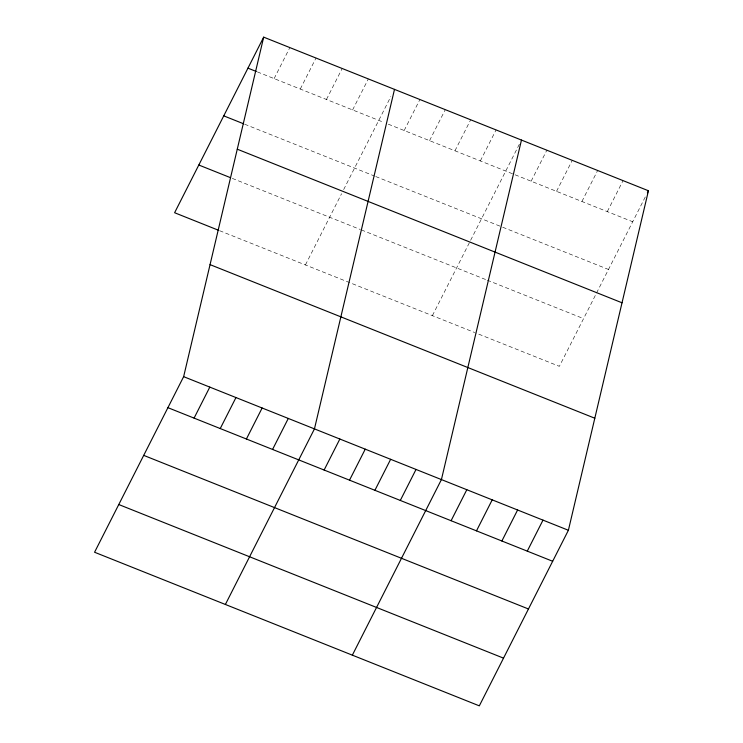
<?xml version="1.0" encoding="UTF-8"?>
<svg xmlns="http://www.w3.org/2000/svg" width="743" height="743" viewBox="0 0 743 743"><rect width="100%" height="100%" fill="white"/><g stroke="black" fill="none" stroke-linecap="round" stroke-linejoin="round"><path stroke-width="0.56" stroke-dasharray="3.71 2.79" d="M274.121 78.6L289.844 47.598M300.283 89.039L316.007 58.038M326.446 99.488L342.17 68.486M352.609 109.927L368.333 78.925M305.419 264.954L341.576 193.691M343.656 189.595L390.827 96.609M404.164 130.517L419.897 99.516M429.556 140.65L445.289 109.648M454.948 150.792L470.681 119.79M480.35 160.925L496.073 129.923M432.389 315.645L470.105 241.308M470.625 240.286L519.366 144.198M531.134 181.199L546.857 150.197M556.526 191.341L572.249 160.339M581.918 201.474L597.651 170.472M607.31 211.616L623.043 180.614M645.286 196.951L559.358 366.336L475.771 332.966M257.375 71.913L384.066 122.484M388.292 124.174L632.702 221.758M244.679 124.22L374.667 176.11M375.726 176.537L501.636 226.801M502.695 227.228L608.498 269.468M232.299 178.394L360.309 229.494M361.367 229.921L486.219 279.758M487.278 280.185L583.561 318.626M219.603 230.702L474.712 332.539"/><path stroke-width="1.11" d="M183.642 376.664L263.681 37.15L648.435 190.756L568.395 530.27L479.319 705.85L94.565 552.244L183.642 376.664L568.395 530.27M394.496 89.374L314.456 428.887L225.38 604.477M521.465 140.065L441.426 479.579L352.349 655.159M263.681 37.15L174.605 212.73L218.563 230.284M194.081 418.114L209.805 387.112M220.244 428.553L235.968 397.551M246.407 439.002L262.13 408M272.57 449.45L288.293 418.448M324.124 470.031L339.857 439.029M349.516 480.164L365.25 449.162M374.909 490.306L390.642 459.304M400.31 500.438L416.034 469.437M451.094 520.713L466.818 489.711M647.385 192.818L648.435 190.756M476.486 530.855L492.21 499.853M501.878 540.997L517.602 509.995M527.27 551.13L543.003 520.128M247.958 68.152L256.326 71.495M223.754 115.862L243.639 123.802M237.277 149.194L622.021 302.791M198.818 165.02L230.209 177.558M210.055 264.629L594.809 418.225M167.918 407.666L552.662 561.271M143.715 455.375L528.459 608.981M118.778 504.534L503.522 658.14"/></g></svg>
